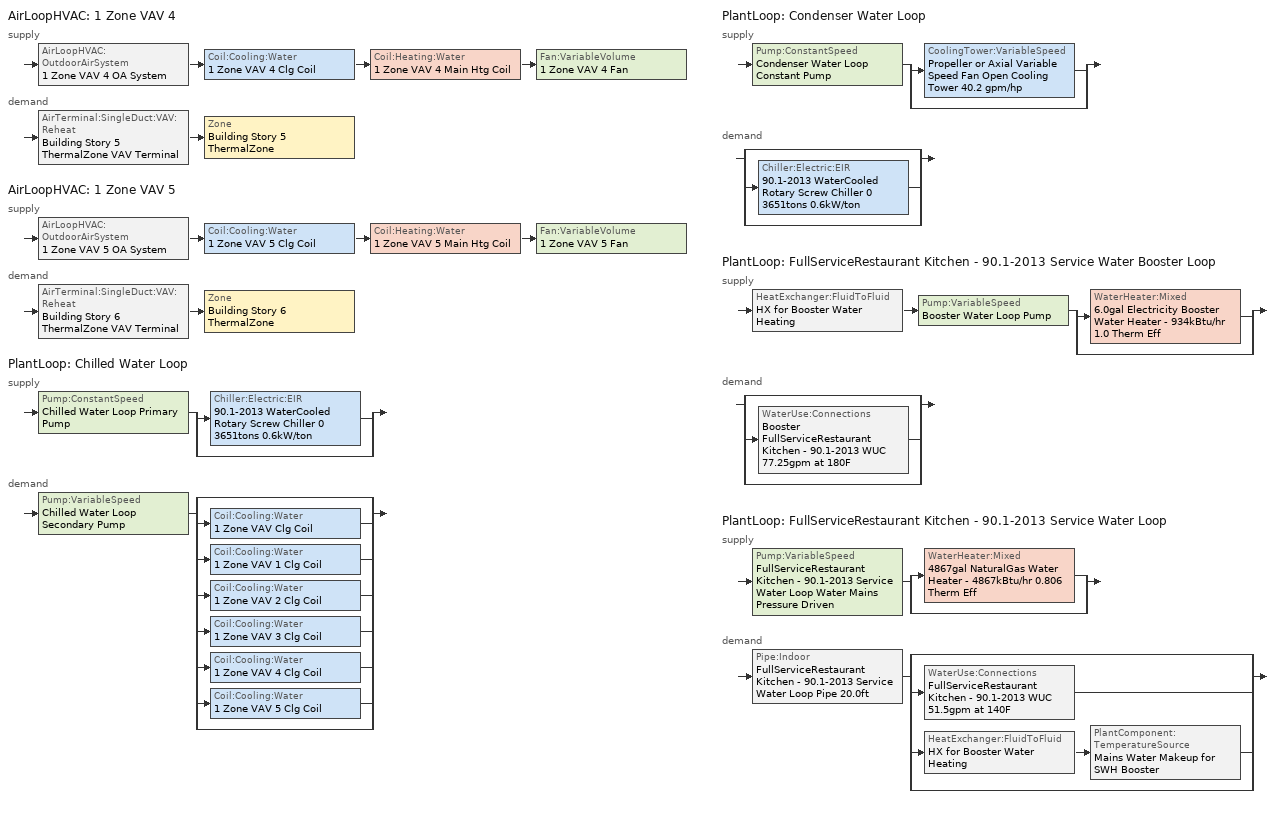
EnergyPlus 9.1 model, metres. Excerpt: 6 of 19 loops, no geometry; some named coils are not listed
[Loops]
AirLoopHVAC '1 Zone VAV 4'
 supply: AirLoopHVAC:OutdoorAirSystem '1 Zone VAV 4 OA System' > Coil:Cooling:Water '1 Zone VAV 4 Clg Coil' > Coil:Heating:Water '1 Zone VAV 4 Main Htg Coil' > Fan:VariableVolume '1 Zone VAV 4 Fan'
 demand: AirTerminal:SingleDuct:VAV:Reheat 'Building Story 5 ThermalZone VAV Terminal' > Zone 'Building Story 5 ThermalZone'
AirLoopHVAC '1 Zone VAV 5'
 supply: AirLoopHVAC:OutdoorAirSystem '1 Zone VAV 5 OA System' > Coil:Cooling:Water '1 Zone VAV 5 Clg Coil' > Coil:Heating:Water '1 Zone VAV 5 Main Htg Coil' > Fan:VariableVolume '1 Zone VAV 5 Fan'
 demand: AirTerminal:SingleDuct:VAV:Reheat 'Building Story 6 ThermalZone VAV Terminal' > Zone 'Building Story 6 ThermalZone'
PlantLoop 'Chilled Water Loop'
 supply: Pump:ConstantSpeed 'Chilled Water Loop Primary Pump' > split
  | Chiller:Electric:EIR '90.1-2013 WaterCooled  Rotary Screw Chiller 0 3651tons 0.6kW/ton'
  | bypass
 demand: Pump:VariableSpeed 'Chilled Water Loop Secondary Pump' > split
  | bypass
  | Coil:Cooling:Water '1 Zone VAV Clg Coil'
  | Coil:Cooling:Water '1 Zone VAV 1 Clg Coil'
  | Coil:Cooling:Water '1 Zone VAV 2 Clg Coil'
  | Coil:Cooling:Water '1 Zone VAV 3 Clg Coil'
  | Coil:Cooling:Water '1 Zone VAV 4 Clg Coil'
  | Coil:Cooling:Water '1 Zone VAV 5 Clg Coil'
  | bypass
PlantLoop 'Condenser Water Loop'
 supply: Pump:ConstantSpeed 'Condenser Water Loop Constant Pump' > split
  | CoolingTower:VariableSpeed 'Propeller or Axial Variable Speed Fan Open Cooling Tower 40.2 gpm/hp'
  | bypass
 demand: split
  | bypass
  | Chiller:Electric:EIR '90.1-2013 WaterCooled  Rotary Screw Chiller 0 3651tons 0.6kW/ton'
  | bypass
PlantLoop 'FullServiceRestaurant Kitchen - 90.1-2013 Service Water Booster Loop'
 supply: HeatExchanger:FluidToFluid 'HX for Booster Water Heating' > Pump:VariableSpeed 'Booster Water Loop Pump' > split
  | WaterHeater:Mixed '6.0gal Electricity Booster Water Heater - 934kBtu/hr 1.0 Therm Eff'
  | bypass
 demand: split
  | bypass
  | WaterUse:Connections 'Booster FullServiceRestaurant Kitchen - 90.1-2013 WUC 77.25gpm at 180F'
  | bypass
PlantLoop 'FullServiceRestaurant Kitchen - 90.1-2013 Service Water Loop'
 supply: Pump:VariableSpeed 'FullServiceRestaurant Kitchen - 90.1-2013 Service Water Loop Water Mains Pressure Driven' > split
  | WaterHeater:Mixed '4867gal NaturalGas Water Heater - 4867kBtu/hr 0.806 Therm Eff'
  | bypass
 demand: Pipe:Indoor 'FullServiceRestaurant Kitchen - 90.1-2013 Service Water Loop Pipe 20.0ft' > split
  | bypass
  | WaterUse:Connections 'FullServiceRestaurant Kitchen - 90.1-2013 WUC 51.5gpm at 140F'
  | HeatExchanger:FluidToFluid 'HX for Booster Water Heating' > PlantComponent:TemperatureSource 'Mains Water Makeup for SWH Booster'
  | bypass
[Material]
Copper pipe 0.75in type L: Roughness=Smooth; Thickness {m}=0.001143; Conductivity {W/m-K}=386; Density {kg/m3}=8906.27; Specific Heat {J/kg-K}=385.1856; Thermal Absorptance=0.9; Solar Absorptance=0.7; Visible Absorptance=0.7
[Construction]
Uninsulated copper pipe 0.75in type L: Copper pipe 0.75in type L
[ZoneControl:Thermostat] Control Object Type 1=ThermostatSetpoint:DualSetpoint
Name | Zone or ZoneList | Control Type Schedule | Control Name 1
Building Story 5 ThermalZone Thermostat | Building Story 5 ThermalZone | Building Story 5 ThermalZone Thermostat Schedule | Story Mid3 Blended Space Type Thermostat
Building Story 6 ThermalZone Thermostat | Building Story 6 ThermalZone | Building Story 6 ThermalZone Thermostat Schedule | Story Mid5 Blended Space Type Thermostat
[ThermostatSetpoint:DualSetpoint]
Name | Heating Setpoint Temperature Schedule | Cooling Setpoint Temperature Schedule
Story Mid3 Blended Space Type Thermostat | RestaurantSitDown HTGSETP_KITCHEN_SCH_NO_OPTIMUM | RestaurantSitDown CLGSETP_KITCHEN_SCH_NO_OPTIMUM
Story Mid5 Blended Space Type Thermostat | HotelLarge HTGSETP_SCH | HotelLarge CLGSETP_SCH
[AirTerminal:SingleDuct:VAV:Reheat] Availability Schedule=Always On Discrete; Maximum Air Flow Rate {m3/s}=Autosize; Zone Minimum Air Flow Input Method=Constant; Constant Minimum Air Flow Fraction=0.7; Fixed Minimum Air Flow Rate {m3/s}=0; Maximum Hot Water or Steam Flow Rate {m3/s}=Autosize; Minimum Hot Water or Steam Flow Rate {m3/s}=0; Convergence Tolerance=0.001; Damper Heating Action=ReverseWithLimits; Maximum Flow per Zone Floor Area During Reheat {m3/s-m2}=Autocalculate; Maximum Flow Fraction During Reheat=0.5; Maximum Reheat Air Temperature {C}=40
Name | Reheat Coil
Building Story 5 ThermalZone VAV Terminal | Building Story 5 ThermalZone Reheat Coil
Building Story 6 ThermalZone VAV Terminal | Building Story 6 ThermalZone Reheat Coil
[Coil:Heating:Water] Availability Schedule=Always On Discrete; U-Factor Times Area Value {W/K}=Autosize; Maximum Water Flow Rate {m3/s}=Autosize; Performance Input Method=UFactorTimesAreaAndDesignWaterFlowRate; Rated Capacity {W}=Autosize; Rated Inlet Water Temperature {C}=82.2222; Rated Inlet Air Temperature {C}=7.22222; Rated Outlet Water Temperature {C}=71.1111; Rated Outlet Air Temperature {C}=12.7778; Rated Ratio for Air and Water Convection=0.5
1 Zone VAV 4 Main Htg Coil; 1 Zone VAV 5 Main Htg Coil
[Zone equipment]
Building Story 5 ThermalZone: Building Story 5 ThermalZone VAV Terminal
Building Story 6 ThermalZone: Building Story 6 ThermalZone VAV Terminal
[Sizing:Zone] Zone Cooling Design Supply Air Temperature Input Method=SupplyAirTemperature; Zone Cooling Design Supply Air Temperature {C}=12.7778; Zone Cooling Design Supply Air Temperature Difference {deltaC}=11.11; Zone Heating Design Supply Air Temperature Input Method=SupplyAirTemperature; Zone Heating Design Supply Air Temperature {C}=40; Zone Heating Design Supply Air Temperature Difference {deltaC}=11.11; Zone Cooling Design Supply Air Humidity Ratio {kgWater/kgDryAir}=0.0085; Zone Heating Design Supply Air Humidity Ratio {kgWater/kgDryAir}=0.008; Cooling Design Air Flow Method=DesignDayWithLimit; Cooling Design Air Flow Rate {m3/s}=0; Cooling Minimum Air Flow per Zone Floor Area {m3/s-m2}=0.000762; Cooling Minimum Air Flow {m3/s}=0; Cooling Minimum Air Flow Fraction=0; Heating Design Air Flow Method=DesignDay; Heating Design Air Flow Rate {m3/s}=0; Heating Maximum Air Flow per Zone Floor Area {m3/s-m2}=0.002032; Heating Maximum Air Flow {m3/s}=0.141576; Heating Maximum Air Flow Fraction=0.3; Account for Dedicated Outdoor Air System=No
Name | Design Specification Outdoor Air Object | Design Specification Zone Air Distribution Object
Building Story 5 ThermalZone | Blended OA 3 | Building Story 5 ThermalZone Design Spec Zone Air Dist
Building Story 6 ThermalZone | Blended OA 5 | Building Story 6 ThermalZone Design Spec Zone Air Dist
[DesignSpecification:ZoneAirDistribution] Zone Air Distribution Effectiveness in Cooling Mode=1; Zone Air Distribution Effectiveness in Heating Mode=1
Building Story 5 ThermalZone Design Spec Zone Air Dist; Building Story 6 ThermalZone Design Spec Zone Air Dist
[Controller:MechanicalVentilation] System Outdoor Air Method=VentilationRateProcedure
Name | Availability Schedule | Demand Controlled Ventilation | Zone Name 1 | Design Specification Outdoor Air Object Name 1 | Design Specification Zone Air Distribution Object Name 1
1 Zone VAV 4 Vent Controller | 1 Zone VAV 4 Occ Sch | No | Building Story 5 ThermalZone | Blended OA 3 | Building Story 5 ThermalZone Design Spec Zone Air Dist
1 Zone VAV 5 Vent Controller | 1 Zone VAV 5 Occ Sch | Yes | Building Story 6 ThermalZone | Blended OA 5 | Building Story 6 ThermalZone Design Spec Zone Air Dist
[DesignSpecification:OutdoorAir] Outdoor Air Method=Sum; Outdoor Air Flow per Person {m3/s-person}=0; Outdoor Air Flow per Zone {m3/s}=0; Outdoor Air Flow Air Changes per Hour {1/hr}=0
Name | Outdoor Air Flow per Zone Floor Area {m3/s-m2}
Blended OA 3 | 0.00175016
Blended OA 5 | 0.00203317
[AirLoopHVAC] Design Supply Air Flow Rate {m3/s}=AutoSize
1 Zone VAV 4; 1 Zone VAV 5
[Sizing:System] Type of Load to Size On=Sensible; Design Outdoor Air Flow Rate {m3/s}=Autosize; Central Heating Maximum System Air Flow Ratio=0.3; Preheat Design Temperature {C}=7.22222; Preheat Design Humidity Ratio {kgWater/kgDryAir}=0.008; Precool Design Temperature {C}=12.7778; Precool Design Humidity Ratio {kgWater/kgDryAir}=0.008; Central Cooling Design Supply Air Temperature {C}=12.7778; Central Heating Design Supply Air Temperature {C}=12.7778; Type of Zone Sum to Use=Coincident; 100% Outdoor Air in Cooling=No; 100% Outdoor Air in Heating=No; Central Cooling Design Supply Air Humidity Ratio {kgWater/kgDryAir}=0.0085; Central Heating Design Supply Air Humidity Ratio {kgWater/kgDryAir}=0.008; Cooling Supply Air Flow Rate Method=DesignDay; Cooling Supply Air Flow Rate {m3/s}=0; Cooling Supply Air Flow Rate Per Floor Area {m3/s-m2}=0.00996765; Cooling Fraction of Autosized Cooling Supply Air Flow Rate=1; Cooling Supply Air Flow Rate Per Unit Cooling Capacity {m3/s-W}=3.94755e-05; Heating Supply Air Flow Rate Method=DesignDay; Heating Supply Air Flow Rate {m3/s}=0; Heating Supply Air Flow Rate Per Floor Area {m3/s-m2}=0.00996765; Heating Fraction of Autosized Heating Supply Air Flow Rate=1; Heating Fraction of Autosized Cooling Supply Air Flow Rate=1; Heating Supply Air Flow Rate Per Unit Heating Capacity {m3/s-W}=3.15882e-05; System Outdoor Air Method=ZoneSum; Zone Maximum Outdoor Air Fraction=1; Cooling Design Capacity Method=CoolingDesignCapacity; Cooling Design Capacity {W}=Autosize; Cooling Design Capacity Per Floor Area {W/m2}=234.7; Fraction of Autosized Cooling Design Capacity=1; Heating Design Capacity Method=HeatingDesignCapacity; Heating Design Capacity {W}=Autosize; Heating Design Capacity Per Floor Area {W/m2}=157; Fraction of Autosized Heating Design Capacity=1; Central Cooling Capacity Control Method=OnOff
1 Zone VAV 4; 1 Zone VAV 5
[Controller:WaterCoil] Control Variable=Temperature; Actuator Variable=Flow; Maximum Actuated Flow {m3/s}=Autosize; Minimum Actuated Flow {m3/s}=0
Name | Action | Controller Convergence Tolerance {deltaC}
1 Zone VAV 4 Clg Coil Controller; 1 Zone VAV 5 Clg Coil Controller | Reverse | Autosize
1 Zone VAV 4 Main Htg Coil Controller; 1 Zone VAV 5 Main Htg Coil Controller | Normal | 0.0001
[Controller:OutdoorAir] Maximum Outdoor Air Flow Rate {m3/s}=Autosize; Economizer Control Type=NoEconomizer; Economizer Control Action Type=ModulateFlow; Economizer Maximum Limit Dry-Bulb Temperature {C}=28; Economizer Maximum Limit Enthalpy {J/kg}=64000; Lockout Type=NoLockout; Minimum Limit Type=FixedMinimum; High Humidity Control=No; Control High Indoor Humidity Based on Outdoor Humidity Ratio=Yes; Heat Recovery Bypass Control Type=BypassWhenWithinEconomizerLimits
Name | Minimum Outdoor Air Flow Rate {m3/s} | Minimum Outdoor Air Schedule | Mechanical Ventilation Controller
1 Zone VAV 4 OA Controller | Autosize | 1 Zone VAV 4 Occ Sch | 1 Zone VAV 4 Vent Controller
1 Zone VAV 5 OA Controller | 0 | 1 Zone VAV 5 Occ Sch | 1 Zone VAV 5 Vent Controller
[SetpointManager:MixedAir] Control Variable=Temperature
Name | Setpoint Node or NodeList
1 Zone VAV 4 Mixed Air Node OS Default SPM | 1 Zone VAV 4 Mixed Air Node
1 Zone VAV 4 Clg Coil Outlet Air Node OS Default SPM | 1 Zone VAV 4 Clg Coil Outlet Air Node
1 Zone VAV 4 Main Htg Coil Outlet Air Node OS Default SPM | 1 Zone VAV 4 Main Htg Coil Outlet Air Node
1 Zone VAV 5 Mixed Air Node OS Default SPM | 1 Zone VAV 5 Mixed Air Node
1 Zone VAV 5 Clg Coil Outlet Air Node OS Default SPM | 1 Zone VAV 5 Clg Coil Outlet Air Node
1 Zone VAV 5 Main Htg Coil Outlet Air Node OS Default SPM | 1 Zone VAV 5 Main Htg Coil Outlet Air Node
[Coil:Cooling:Water] Availability Schedule=Always On Discrete; Design Water Flow Rate {m3/s}=Autosize; Design Air Flow Rate {m3/s}=Autosize; Design Inlet Water Temperature {C}=Autosize; Design Inlet Air Temperature {C}=Autosize; Design Outlet Air Temperature {C}=Autosize; Design Inlet Air Humidity Ratio {kgWater/kgDryAir}=Autosize; Design Outlet Air Humidity Ratio {kgWater/kgDryAir}=Autosize; Type of Analysis=SimpleAnalysis; Heat Exchanger Configuration=CrossFlow
1 Zone VAV 4 Clg Coil; 1 Zone VAV 5 Clg Coil
[Fan:VariableVolume] Fan Total Efficiency=0.6201; Pressure Rise {Pa}=1389.92; Maximum Flow Rate {m3/s}=AutoSize; Fan Power Minimum Flow Rate Input Method=Fraction; Fan Power Minimum Flow Fraction=0.1; Fan Power Minimum Air Flow Rate {m3/s}=0; Motor Efficiency=0.954; Motor In Airstream Fraction=1; Fan Power Coefficient 1=0.027828; Fan Power Coefficient 2=0.026583; Fan Power Coefficient 3=-0.087069; Fan Power Coefficient 4=1.03092; Fan Power Coefficient 5=0
Name | Availability Schedule
1 Zone VAV 4 Fan | 1 Zone VAV 4 Occ Sch
1 Zone VAV 5 Fan | 1 Zone VAV 5 Occ Sch
[SetpointManager:Scheduled] Control Variable=Temperature
Name | Schedule | Setpoint Node or NodeList
1 Zone VAV 4 Supply Air Setpoint Manager | Supply Air Temp - 55.0F 4 | 1 Zone VAV 4 Supply Outlet Node
1 Zone VAV 5 Supply Air Setpoint Manager | Supply Air Temp - 55.0F 5 | 1 Zone VAV 5 Supply Outlet Node
Chilled Water Loop Setpoint Manager | Chilled Water Loop Temp - 44F | Chilled Water Loop Supply Outlet Node
Hot water booster setpoint manager | Service Water Booster Temp - 180.00000000000006F | FullServiceRestaurant Kitchen - 90.1-2013 Service Water Booster Loop Supply Outlet Node
Service hot water setpoint manager | Service Water Loop Temp - 140F | FullServiceRestaurant Kitchen - 90.1-2013 Service Water Loop Supply Outlet Node
[PlantLoop] Fluid Type=Water; Maximum Loop Flow Rate {m3/s}=Autosize; Minimum Loop Flow Rate {m3/s}=0; Plant Loop Volume {m3}=Autocalculate; Load Distribution Scheme=Optimal; Plant Loop Demand Calculation Scheme=SingleSetpoint
Name | Plant Equipment Operation Scheme | Maximum Loop Temperature {C} | Minimum Loop Temperature {C} | Common Pipe Simulation
Chilled Water Loop | Chilled Water Loop Operation Schemes | 40 | 1 | CommonPipe
Condenser Water Loop | Condenser Water Loop Operation Schemes | 80 | 5
FullServiceRestaurant Kitchen - 90.1-2013 Service Water Booster Loop | FullServiceRestaurant Kitchen - 90.1-2013 Service Water Booster Loop Operation Schemes | 100 | 0
FullServiceRestaurant Kitchen - 90.1-2013 Service Water Loop | FullServiceRestaurant Kitchen - 90.1-2013 Service Water Loop Operation Schemes | 60 | 10
[Sizing:Plant] Sizing Option=NonCoincident; Zone Timesteps in Averaging Window=1; Coincident Sizing Factor Mode=None
Name | Loop Type | Design Loop Exit Temperature {C} | Loop Design Temperature Difference {deltaC}
Chilled Water Loop | Cooling | 6.66667 | 5.61111
Condenser Water Loop | Condenser | 29.4444 | 5.55556
FullServiceRestaurant Kitchen - 90.1-2013 Service Water Booster Loop | Heating | 82.2222 | 5
FullServiceRestaurant Kitchen - 90.1-2013 Service Water Loop | Heating | 60 | 5
[Pump:ConstantSpeed] Design Flow Rate {m3/s}=Autosize; Design Power Consumption {W}=Autosize; Fraction of Motor Inefficiencies to Fluid Stream=0; Pump Control Type=Intermittent; Design Power Sizing Method=PowerPerFlowPerPressure; Design Electric Power per Unit Flow Rate {W/(m3/s)}=348701.1; Design Shaft Power per Unit Flow Rate per Unit Head=1.28205
Name | Design Pump Head {Pa} | Motor Efficiency
Chilled Water Loop Primary Pump | 44836 | 0.945
Condenser Water Loop Constant Pump | 148557 | 0.962
[Chiller:Electric:EIR]
90.1-2013 WaterCooled  Rotary Screw Chiller 0 3651tons 0.6kW/ton: Reference Capacity {W}=Autosize; Reference COP {W/W}=6.28036; Reference Leaving Chilled Water Temperature {C}=6.66667; Reference Entering Condenser Fluid Temperature {C}=35; Reference Chilled Water Flow Rate {m3/s}=Autosize; Reference Condenser Fluid Flow Rate {m3/s}=Autosize; Cooling Capacity Function of Temperature Curve=ChlrWtrPosDispPathAAllQRatio_fTchwsTcwsSI; Electric Input to Cooling Output Ratio Function of Temperature Curve=ChlrWtrPosDispPathAAllEIRRatio_fTchwsTcwsSI; Electric Input to Cooling Output Ratio Function of Part Load Ratio Curve=ChlrWtrPosDispPathAAllEIRRatio_fQRatio; Minimum Part Load Ratio=0.15; Maximum Part Load Ratio=1; Optimum Part Load Ratio=1; Minimum Unloading Ratio=0.25; Condenser Type=WaterCooled; Condenser Fan Power Ratio {W/W}=0; Fraction of Compressor Electric Consumption Rejected by Condenser=1; Leaving Chilled Water Lower Temperature Limit {C}=2.22222; Chiller Flow Mode=ConstantFlow; Sizing Factor=1
[Pump:VariableSpeed] Design Maximum Flow Rate {m3/s}=Autosize; Fraction of Motor Inefficiencies to Fluid Stream=0; Coefficient 1 of the Part Load Performance Curve=0; Design Minimum Flow Rate {m3/s}=0; Skin Loss Radiative Fraction=0.5; Design Power Sizing Method=PowerPerFlowPerPressure; Design Electric Power per Unit Flow Rate {W/(m3/s)}=348701.1; Design Shaft Power per Unit Flow Rate per Unit Head=1.28205; Design Minimum Flow Rate Fraction=0
Name | Design Pump Head {Pa} | Design Power Consumption {W} | Motor Efficiency | Coefficient 2 of the Part Load Performance Curve | Coefficient 3 of the Part Load Performance Curve | Coefficient 4 of the Part Load Performance Curve | Pump Control Type
Chilled Water Loop Secondary Pump | 134508 | Autosize | 0.958 | 0.0205 | 0.4101 | 0.5753 | Intermittent
Booster Water Loop Pump | 0 | 0 | 1 | 1 | 0 | 0 | Continuous
FullServiceRestaurant Kitchen - 90.1-2013 Service Water Loop Water Mains Pressure Driven | 0.001 | Autosize | 0.7 | 1 | 0 | 0 | Continuous
[PlantEquipmentOperationSchemes] Control Scheme Schedule Name 1=Always On Discrete
Name | Control Scheme Object Type 1 | Control Scheme Name 1
Chilled Water Loop Operation Schemes | PlantEquipmentOperation:CoolingLoad | Chilled Water Loop Cooling Operation Scheme
Condenser Water Loop Operation Schemes | PlantEquipmentOperation:CoolingLoad | Condenser Water Loop Cooling Operation Scheme
FullServiceRestaurant Kitchen - 90.1-2013 Service Water Booster Loop Operation Schemes | PlantEquipmentOperation:HeatingLoad | FullServiceRestaurant Kitchen - 90.1-2013 Service Water Booster Loop Heating Operation Scheme
FullServiceRestaurant Kitchen - 90.1-2013 Service Water Loop Operation Schemes | PlantEquipmentOperation:HeatingLoad | FullServiceRestaurant Kitchen - 90.1-2013 Service Water Loop Heating Operation Scheme
[PlantEquipmentOperation:CoolingLoad] Load Range Lower Limit 1 {W}=0; Load Range Upper Limit 1 {W}=1000000000
Name | Range Equipment List Name 1
Chilled Water Loop Cooling Operation Scheme | Chilled Water Loop Cooling Equipment List
Condenser Water Loop Cooling Operation Scheme | Condenser Water Loop Cooling Equipment List
[PlantEquipmentList]
Chilled Water Loop Cooling Equipment List: Chiller:Electric:EIR, 90.1-2013 WaterCooled  Rotary Screw Chiller 0 3651tons 0.6kW/ton
Condenser Water Loop Cooling Equipment List: CoolingTower:VariableSpeed, Propeller or Axial Variable Speed Fan Open Cooling Tower 40.2 gpm/hp
FullServiceRestaurant Kitchen - 90.1-2013 Service Water Booster Loop Heating Equipment List: HeatExchanger:FluidToFluid, HX for Booster Water Heating, WaterHeater:Mixed, 6.0gal Electricity Booster Water Heater - 934kBtu/hr 1.0 Therm Eff
FullServiceRestaurant Kitchen - 90.1-2013 Service Water Loop Heating Equipment List: WaterHeater:Mixed, 4867gal NaturalGas Water Heater - 4867kBtu/hr 0.806 Therm Eff
[CoolingTower:VariableSpeed]
Propeller or Axial Variable Speed Fan Open Cooling Tower 40.2 gpm/hp: Model Type=CoolToolsCrossFlow; Design Inlet Air Wet-Bulb Temperature {C}=25.5556; Design Approach Temperature {deltaC}=3.88889; Design Range Temperature {deltaC}=5.55556; Design Water Flow Rate {m3/s}=Autosize; Design Air Flow Rate {m3/s}=Autosize; Design Fan Power {W}=182053; Fan Power Ratio Function of Air Flow Rate Ratio Curve=VSD-TWR-FAN-FPLR; Minimum Air Flow Rate Ratio=0.2; Fraction of Tower Capacity in Free Convection Regime=0.125; Basin Heater Capacity {W/K}=0; Basin Heater Setpoint Temperature {C}=2; Evaporation Loss Mode=SaturatedExit; Evaporation Loss Factor {percent/K}=0.2; Drift Loss Percent {percent}=0.008; Blowdown Calculation Mode=ConcentrationRatio; Blowdown Concentration Ratio=3; Number of Cells=1; Cell Control=MaximalCell; Sizing Factor=1
[SetpointManager:FollowOutdoorAirTemperature]
Condenser Water Loop Setpoint Manager Follow OATwb with 7.0F Approach: Control Variable=Temperature; Reference Temperature Type=OutdoorAirWetBulb; Offset Temperature Difference {deltaC}=3.88889; Maximum Setpoint Temperature {C}=29.4444; Minimum Setpoint Temperature {C}=21.1111; Setpoint Node or NodeList=Condenser Water Loop Supply Outlet Node
[HeatExchanger:FluidToFluid]
HX for Booster Water Heating: Loop Demand Side Design Flow Rate {m3/s}=Autosize; Loop Supply Side Design Flow Rate {m3/s}=Autosize; Heat Exchange Model Type=Ideal; Heat Exchanger U-Factor Times Area Value {W/K}=Autosize; Control Type=UncontrolledOn; Minimum Temperature Difference to Activate Heat Exchanger {deltaC}=0.01; Heat Transfer Metering End Use Type=LoopToLoop; Component Override Cooling Control Temperature Mode=Loop; Sizing Factor=1; Operation Minimum Temperature Limit {C}=0; Operation Maximum Temperature Limit {C}=100
[WaterHeater:Mixed] Deadband Temperature Difference {deltaC}=2; Heater Control Type=Cycle; Heater Ignition Minimum Flow Rate {m3/s}=0; Heater Ignition Delay {s}=0; Off Cycle Parasitic Fuel Consumption Rate {W}=0; Off Cycle Parasitic Heat Fraction to Tank=0; On Cycle Parasitic Fuel Consumption Rate {W}=0; On Cycle Parasitic Heat Fraction to Tank=0; Ambient Temperature Indicator=Schedule; Off Cycle Loss Fraction to Zone=1; On Cycle Loss Fraction to Zone=1; Use Side Effectiveness=1; Source Side Effectiveness=1; Use Side Design Flow Rate {m3/s}=Autosize; Source Side Design Flow Rate {m3/s}=Autosize; Indirect Water Heating Recovery Time {hr}=1.5; Source Side Flow Control Mode=IndirectHeatPrimarySetpoint
Name | Tank Volume {m3} | Setpoint Temperature Schedule | Maximum Temperature Limit {C} | Heater Maximum Capacity {W} | Heater Fuel Type | Heater Thermal Efficiency | Off Cycle Parasitic Fuel Type | On Cycle Parasitic Fuel Type | Ambient Temperature Schedule | Off Cycle Loss Coefficient to Ambient Temperature {W/K} | On Cycle Loss Coefficient to Ambient Temperature {W/K}
6.0gal Electricity Booster Water Heater - 934kBtu/hr 1.0 Therm Eff | 0.0227125 | Service Water Booster Temp - 180.00000000000006F | 82.2222 | 273862 | Electricity | 1 | Electricity | Electricity | Water Heater Ambient Temp Schedule - 71.6 | 1.59362 | 1.59362
4867gal NaturalGas Water Heater - 4867kBtu/hr 0.806 Therm Eff | 18.4234 | Service Water Loop Temp - 140F | 60 | 1.42636e+06 | NaturalGas | 0.806135 | NaturalGas | NaturalGas | Water Heater Ambient Temp Schedule - 71.6f | 281.264 | 281.264
[WaterUse:Connections]
Name | Water Use Equipment Name 1
Booster FullServiceRestaurant Kitchen - 90.1-2013 WUC 77.25gpm at 180F | Booster FullServiceRestaurant Kitchen - 90.1-2013 Service Water Use 77.25gpm at 180F
FullServiceRestaurant Kitchen - 90.1-2013 WUC 51.5gpm at 140F | FullServiceRestaurant Kitchen - 90.1-2013 Service Water Use 51.5gpm at 140F
[WaterUse:Equipment] Flow Rate Fraction Schedule=RestaurantSitDown BLDG_SWH_SCH; Sensible Fraction Schedule=Fraction Sensible - 0.2; Latent Fraction Schedule=Fraction Latent - 0.05
Name | Peak Flow Rate {m3/s} | Target Temperature Schedule
Booster FullServiceRestaurant Kitchen - 90.1-2013 Service Water Use 77.25gpm at 180F | 0.00487392 | Mixed Water At Faucet Temp - 180F
FullServiceRestaurant Kitchen - 90.1-2013 Service Water Use 51.5gpm at 140F | 0.00324928 | Mixed Water At Faucet Temp - 140F
[PlantEquipmentOperation:HeatingLoad] Load Range Lower Limit 1 {W}=0; Load Range Upper Limit 1 {W}=1000000000
Name | Range Equipment List Name 1
FullServiceRestaurant Kitchen - 90.1-2013 Service Water Booster Loop Heating Operation Scheme | FullServiceRestaurant Kitchen - 90.1-2013 Service Water Booster Loop Heating Equipment List
FullServiceRestaurant Kitchen - 90.1-2013 Service Water Loop Heating Operation Scheme | FullServiceRestaurant Kitchen - 90.1-2013 Service Water Loop Heating Equipment List
[Pipe:Indoor]
FullServiceRestaurant Kitchen - 90.1-2013 Service Water Loop Pipe 20.0ft: Construction=Uninsulated copper pipe 0.75in type L; Environment Type=Schedule; Ambient Temperature Schedule=FullServiceRestaurant Kitchen - 90.1-2013 Service Water Loop Piping Air Temp - 70F; Ambient Air Velocity Schedule=FullServiceRestaurant Kitchen - 90.1-2013 Service Water Loop Piping Air Velocity - 0.67mph; Pipe Inside Diameter {m}=0.019939; Pipe Length {m}=6.096
[PlantComponent:TemperatureSource]
Mains Water Makeup for SWH Booster: Design Volume Flow Rate {m3/s}=Autosize; Temperature Specification Type=Scheduled; Source Temperature {C}=8; Source Temperature Schedule=Mains Water Temperature
[Schedule:Compact]
Building Story 5 ThermalZone Thermostat Schedule; Building Story 6 ThermalZone Thermostat Schedule: Through: 12/31, For: AllDays, Until: 24:00, 4
[Schedule:Day:Interval]
RestaurantSitDown HTGSETP_KITCHEN_SCH_NO_OPTIMUM Default|Sat|Wkdy Day; RestaurantSitDown HTGSETP_KITCHEN_SCH_NO_OPTIMUM Default: No, 01:00, 19, 04:00, 15.6, 24:00, 19
RestaurantSitDown HTGSETP_KITCHEN_SCH_NO_OPTIMUM Summer Design Day: No, 24:00, 15.6
RestaurantSitDown HTGSETP_KITCHEN_SCH_NO_OPTIMUM Winter Design Day: No, 24:00, 19
RestaurantSitDown CLGSETP_KITCHEN_SCH_NO_OPTIMUM Default|Sat|Wkdy Day; RestaurantSitDown CLGSETP_KITCHEN_SCH_NO_OPTIMUM Default: No, 01:00, 26, 04:00, 30, 24:00, 26
RestaurantSitDown CLGSETP_KITCHEN_SCH_NO_OPTIMUM Summer Design Day: No, 01:00, 26, 05:00, 30, 06:00, 28, 24:00, 26
RestaurantSitDown CLGSETP_KITCHEN_SCH_NO_OPTIMUM Winter Design Day: No, 24:00, 30
1 Zone VAV 4 Occ Sch Default: No, 07:00, 0, 24:00, 1
1 Zone VAV 4 Occ Sch Summer Design Day; 1 Zone VAV 4 Occ Sch Winter Design Day; 1 Zone VAV 5 Occ Sch Default; 1 Zone VAV 5 Occ Sch Summer Design Day; 1 Zone VAV 5 Occ Sch Winter Design Day: No, 24:00, 1
HotelLarge HTGSETP_SCH Default; HotelLarge HTGSETP_SCH Summer Design Day; HotelLarge HTGSETP_SCH Winter Design Day: No, 24:00, 21
HotelLarge CLGSETP_SCH Default; HotelLarge CLGSETP_SCH Summer Design Day; HotelLarge CLGSETP_SCH Winter Design Day: No, 24:00, 24
Chilled Water Loop Temp - 44F Default: No, 24:00, 6.66667
Fraction Latent - 0.05 Default: No, 24:00, 0.05
Fraction Sensible - 0.2 Default: No, 24:00, 0.2
FullServiceRestaurant Kitchen - 90.1-2013 Service Water Loop Piping Air Temp - 70F Default: No, 24:00, 21.1111
FullServiceRestaurant Kitchen - 90.1-2013 Service Water Loop Piping Air Velocity - 0.67mph Default: No, 24:00, 0.3
Mixed Water At Faucet Temp - 140F Default; Service Water Loop Temp - 140F Default: No, 24:00, 60
Mixed Water At Faucet Temp - 180F Default; Service Water Booster Temp - 180.00000000000006F Default: No, 24:00, 82.2222
RestaurantSitDown BLDG_SWH_SCH Default: No, 01:00, 0.25, 06:00, 0, 10:00, 0.15, 12:00, 0.5, 14:00, 0.4, 17:00, 0.3, 18:00, 0.4, 20:00, 0.5, 21:00, 0.4, 22:00, 0.5, 23:00, 0.4, 24:00, 0.2
RestaurantSitDown BLDG_SWH_SCH SmrDsn|Wkdy Day; RestaurantSitDown BLDG_SWH_SCH Summer Design Day: No, 01:00, 0.2, 06:00, 0, 07:00, 0.15, 08:00, 0.6, 09:00, 0.55, 10:00, 0.45, 11:00, 0.4, 12:00, 0.45, 13:00, 0.4, 14:00, 0.35, 17:00, 0.3, 18:00, 0.4, 19:00, 0.55, 20:00, 0.6, 21:00, 0.5, 22:00, 0.55, 23:00, 0.45, 24:00, 0.25
RestaurantSitDown BLDG_SWH_SCH Winter Design Day; RestaurantSitDown BLDG_SWH_SCH WntrDsn|Sat Day: No, 01:00, 0.2, 06:00, 0, 09:00, 0.15, 10:00, 0.5, 11:00, 0.45, 13:00, 0.5, 14:00, 0.45, 16:00, 0.4, 17:00, 0.35, 18:00, 0.4, 20:00, 0.55, 21:00, 0.5, 22:00, 0.55, 23:00, 0.4, 24:00, 0.3
Supply Air Temp - 55.0F Default 4; Supply Air Temp - 55.0F Default 5: No, 24:00, 12.7778
Water Heater Ambient Temp Schedule - 71.6 Default; Water Heater Ambient Temp Schedule - 71.6f Default: No, 24:00, 22
[Schedule:Week:Daily]
RestaurantSitDown HTGSETP_KITCHEN_SCH_NO_OPTIMUM Week Rule - Jan1-Jan5: RestaurantSitDown HTGSETP_KITCHEN_SCH_NO_OPTIMUM Default, RestaurantSitDown HTGSETP_KITCHEN_SCH_NO_OPTIMUM Default, RestaurantSitDown HTGSETP_KITCHEN_SCH_NO_OPTIMUM Default|Sat|Wkdy Day, RestaurantSitDown HTGSETP_KITCHEN_SCH_NO_OPTIMUM Default|Sat|Wkdy Day, RestaurantSitDown HTGSETP_KITCHEN_SCH_NO_OPTIMUM Default|Sat|Wkdy Day, RestaurantSitDown HTGSETP_KITCHEN_SCH_NO_OPTIMUM Default|Sat|Wkdy Day, RestaurantSitDown HTGSETP_KITCHEN_SCH_NO_OPTIMUM Default|Sat|Wkdy Day, RestaurantSitDown HTGSETP_KITCHEN_SCH_NO_OPTIMUM Default, RestaurantSitDown HTGSETP_KITCHEN_SCH_NO_OPTIMUM Summer Design Day, RestaurantSitDown HTGSETP_KITCHEN_SCH_NO_OPTIMUM Winter Design Day, RestaurantSitDown HTGSETP_KITCHEN_SCH_NO_OPTIMUM Default, RestaurantSitDown HTGSETP_KITCHEN_SCH_NO_OPTIMUM Default
RestaurantSitDown HTGSETP_KITCHEN_SCH_NO_OPTIMUM Week Rule - Jan6-Dec31: RestaurantSitDown HTGSETP_KITCHEN_SCH_NO_OPTIMUM Default, RestaurantSitDown HTGSETP_KITCHEN_SCH_NO_OPTIMUM Default|Sat|Wkdy Day, RestaurantSitDown HTGSETP_KITCHEN_SCH_NO_OPTIMUM Default|Sat|Wkdy Day, RestaurantSitDown HTGSETP_KITCHEN_SCH_NO_OPTIMUM Default|Sat|Wkdy Day, RestaurantSitDown HTGSETP_KITCHEN_SCH_NO_OPTIMUM Default|Sat|Wkdy Day, RestaurantSitDown HTGSETP_KITCHEN_SCH_NO_OPTIMUM Default|Sat|Wkdy Day, RestaurantSitDown HTGSETP_KITCHEN_SCH_NO_OPTIMUM Default|Sat|Wkdy Day, RestaurantSitDown HTGSETP_KITCHEN_SCH_NO_OPTIMUM Default, RestaurantSitDown HTGSETP_KITCHEN_SCH_NO_OPTIMUM Summer Design Day, RestaurantSitDown HTGSETP_KITCHEN_SCH_NO_OPTIMUM Winter Design Day, RestaurantSitDown HTGSETP_KITCHEN_SCH_NO_OPTIMUM Default, RestaurantSitDown HTGSETP_KITCHEN_SCH_NO_OPTIMUM Default
RestaurantSitDown CLGSETP_KITCHEN_SCH_NO_OPTIMUM Week Rule - Jan1-Jan5: RestaurantSitDown CLGSETP_KITCHEN_SCH_NO_OPTIMUM Default, RestaurantSitDown CLGSETP_KITCHEN_SCH_NO_OPTIMUM Default, RestaurantSitDown CLGSETP_KITCHEN_SCH_NO_OPTIMUM Default|Sat|Wkdy Day, RestaurantSitDown CLGSETP_KITCHEN_SCH_NO_OPTIMUM Default|Sat|Wkdy Day, RestaurantSitDown CLGSETP_KITCHEN_SCH_NO_OPTIMUM Default|Sat|Wkdy Day, RestaurantSitDown CLGSETP_KITCHEN_SCH_NO_OPTIMUM Default|Sat|Wkdy Day, RestaurantSitDown CLGSETP_KITCHEN_SCH_NO_OPTIMUM Default|Sat|Wkdy Day, RestaurantSitDown CLGSETP_KITCHEN_SCH_NO_OPTIMUM Default, RestaurantSitDown CLGSETP_KITCHEN_SCH_NO_OPTIMUM Summer Design Day, RestaurantSitDown CLGSETP_KITCHEN_SCH_NO_OPTIMUM Winter Design Day, RestaurantSitDown CLGSETP_KITCHEN_SCH_NO_OPTIMUM Default, RestaurantSitDown CLGSETP_KITCHEN_SCH_NO_OPTIMUM Default
RestaurantSitDown CLGSETP_KITCHEN_SCH_NO_OPTIMUM Week Rule - Jan6-Dec31: RestaurantSitDown CLGSETP_KITCHEN_SCH_NO_OPTIMUM Default, RestaurantSitDown CLGSETP_KITCHEN_SCH_NO_OPTIMUM Default|Sat|Wkdy Day, RestaurantSitDown CLGSETP_KITCHEN_SCH_NO_OPTIMUM Default|Sat|Wkdy Day, RestaurantSitDown CLGSETP_KITCHEN_SCH_NO_OPTIMUM Default|Sat|Wkdy Day, RestaurantSitDown CLGSETP_KITCHEN_SCH_NO_OPTIMUM Default|Sat|Wkdy Day, RestaurantSitDown CLGSETP_KITCHEN_SCH_NO_OPTIMUM Default|Sat|Wkdy Day, RestaurantSitDown CLGSETP_KITCHEN_SCH_NO_OPTIMUM Default|Sat|Wkdy Day, RestaurantSitDown CLGSETP_KITCHEN_SCH_NO_OPTIMUM Default, RestaurantSitDown CLGSETP_KITCHEN_SCH_NO_OPTIMUM Summer Design Day, RestaurantSitDown CLGSETP_KITCHEN_SCH_NO_OPTIMUM Winter Design Day, RestaurantSitDown CLGSETP_KITCHEN_SCH_NO_OPTIMUM Default, RestaurantSitDown CLGSETP_KITCHEN_SCH_NO_OPTIMUM Default
1 Zone VAV 4 Occ Sch Week Rule - Jan1-Dec31: 1 Zone VAV 4 Occ Sch Default, 1 Zone VAV 4 Occ Sch Default, 1 Zone VAV 4 Occ Sch Default, 1 Zone VAV 4 Occ Sch Default, 1 Zone VAV 4 Occ Sch Default, 1 Zone VAV 4 Occ Sch Default, 1 Zone VAV 4 Occ Sch Default, 1 Zone VAV 4 Occ Sch Default, 1 Zone VAV 4 Occ Sch Summer Design Day, 1 Zone VAV 4 Occ Sch Winter Design Day, 1 Zone VAV 4 Occ Sch Default, 1 Zone VAV 4 Occ Sch Default
HotelLarge HTGSETP_SCH Week Rule - Jan1-Dec31: HotelLarge HTGSETP_SCH Default, HotelLarge HTGSETP_SCH Default, HotelLarge HTGSETP_SCH Default, HotelLarge HTGSETP_SCH Default, HotelLarge HTGSETP_SCH Default, HotelLarge HTGSETP_SCH Default, HotelLarge HTGSETP_SCH Default, HotelLarge HTGSETP_SCH Default, HotelLarge HTGSETP_SCH Summer Design Day, HotelLarge HTGSETP_SCH Winter Design Day, HotelLarge HTGSETP_SCH Default, HotelLarge HTGSETP_SCH Default
HotelLarge CLGSETP_SCH Week Rule - Jan1-Dec31: HotelLarge CLGSETP_SCH Default, HotelLarge CLGSETP_SCH Default, HotelLarge CLGSETP_SCH Default, HotelLarge CLGSETP_SCH Default, HotelLarge CLGSETP_SCH Default, HotelLarge CLGSETP_SCH Default, HotelLarge CLGSETP_SCH Default, HotelLarge CLGSETP_SCH Default, HotelLarge CLGSETP_SCH Summer Design Day, HotelLarge CLGSETP_SCH Winter Design Day, HotelLarge CLGSETP_SCH Default, HotelLarge CLGSETP_SCH Default
1 Zone VAV 5 Occ Sch Week Rule - Jan1-Dec31: 1 Zone VAV 5 Occ Sch Default, 1 Zone VAV 5 Occ Sch Default, 1 Zone VAV 5 Occ Sch Default, 1 Zone VAV 5 Occ Sch Default, 1 Zone VAV 5 Occ Sch Default, 1 Zone VAV 5 Occ Sch Default, 1 Zone VAV 5 Occ Sch Default, 1 Zone VAV 5 Occ Sch Default, 1 Zone VAV 5 Occ Sch Summer Design Day, 1 Zone VAV 5 Occ Sch Winter Design Day, 1 Zone VAV 5 Occ Sch Default, 1 Zone VAV 5 Occ Sch Default
Chilled Water Loop Temp - 44F Week Rule - Jan1-Dec31: Chilled Water Loop Temp - 44F Default, Chilled Water Loop Temp - 44F Default, Chilled Water Loop Temp - 44F Default, Chilled Water Loop Temp - 44F Default, Chilled Water Loop Temp - 44F Default, Chilled Water Loop Temp - 44F Default, Chilled Water Loop Temp - 44F Default, Chilled Water Loop Temp - 44F Default, Chilled Water Loop Temp - 44F Default, Chilled Water Loop Temp - 44F Default, Chilled Water Loop Temp - 44F Default, Chilled Water Loop Temp - 44F Default
Fraction Latent - 0.05 Week Rule - Jan1-Dec31: Fraction Latent - 0.05 Default, Fraction Latent - 0.05 Default, Fraction Latent - 0.05 Default, Fraction Latent - 0.05 Default, Fraction Latent - 0.05 Default, Fraction Latent - 0.05 Default, Fraction Latent - 0.05 Default, Fraction Latent - 0.05 Default, Fraction Latent - 0.05 Default, Fraction Latent - 0.05 Default, Fraction Latent - 0.05 Default, Fraction Latent - 0.05 Default
Fraction Sensible - 0.2 Week Rule - Jan1-Dec31: Fraction Sensible - 0.2 Default, Fraction Sensible - 0.2 Default, Fraction Sensible - 0.2 Default, Fraction Sensible - 0.2 Default, Fraction Sensible - 0.2 Default, Fraction Sensible - 0.2 Default, Fraction Sensible - 0.2 Default, Fraction Sensible - 0.2 Default, Fraction Sensible - 0.2 Default, Fraction Sensible - 0.2 Default, Fraction Sensible - 0.2 Default, Fraction Sensible - 0.2 Default
FullServiceRestaurant Kitchen - 90.1-2013 Service Water Loop Piping Air Temp - 70F Week Rule - Jan1-Dec31: FullServiceRestaurant Kitchen - 90.1-2013 Service Water Loop Piping Air Temp - 70F Default, FullServiceRestaurant Kitchen - 90.1-2013 Service Water Loop Piping Air Temp - 70F Default, FullServiceRestaurant Kitchen - 90.1-2013 Service Water Loop Piping Air Temp - 70F Default, FullServiceRestaurant Kitchen - 90.1-2013 Service Water Loop Piping Air Temp - 70F Default, FullServiceRestaurant Kitchen - 90.1-2013 Service Water Loop Piping Air Temp - 70F Default, FullServiceRestaurant Kitchen - 90.1-2013 Service Water Loop Piping Air Temp - 70F Default, FullServiceRestaurant Kitchen - 90.1-2013 Service Water Loop Piping Air Temp - 70F Default, FullServiceRestaurant Kitchen - 90.1-2013 Service Water Loop Piping Air Temp - 70F Default, FullServiceRestaurant Kitchen - 90.1-2013 Service Water Loop Piping Air Temp - 70F Default, FullServiceRestaurant Kitchen - 90.1-2013 Service Water Loop Piping Air Temp - 70F Default, FullServiceRestaurant Kitchen - 90.1-2013 Service Water Loop Piping Air Temp - 70F Default, FullServiceRestaurant Kitchen - 90.1-2013 Service Water Loop Piping Air Temp - 70F Default
FullServiceRestaurant Kitchen - 90.1-2013 Service Water Loop Piping Air Velocity - 0.67mph Week Rule - Jan1-Dec31: FullServiceRestaurant Kitchen - 90.1-2013 Service Water Loop Piping Air Velocity - 0.67mph Default, FullServiceRestaurant Kitchen - 90.1-2013 Service Water Loop Piping Air Velocity - 0.67mph Default, FullServiceRestaurant Kitchen - 90.1-2013 Service Water Loop Piping Air Velocity - 0.67mph Default, FullServiceRestaurant Kitchen - 90.1-2013 Service Water Loop Piping Air Velocity - 0.67mph Default, FullServiceRestaurant Kitchen - 90.1-2013 Service Water Loop Piping Air Velocity - 0.67mph Default, FullServiceRestaurant Kitchen - 90.1-2013 Service Water Loop Piping Air Velocity - 0.67mph Default, FullServiceRestaurant Kitchen - 90.1-2013 Service Water Loop Piping Air Velocity - 0.67mph Default, FullServiceRestaurant Kitchen - 90.1-2013 Service Water Loop Piping Air Velocity - 0.67mph Default, FullServiceRestaurant Kitchen - 90.1-2013 Service Water Loop Piping Air Velocity - 0.67mph Default, FullServiceRestaurant Kitchen - 90.1-2013 Service Water Loop Piping Air Velocity - 0.67mph Default, FullServiceRestaurant Kitchen - 90.1-2013 Service Water Loop Piping Air Velocity - 0.67mph Default, FullServiceRestaurant Kitchen - 90.1-2013 Service Water Loop Piping Air Velocity - 0.67mph Default
Mixed Water At Faucet Temp - 140F Week Rule - Jan1-Dec31: Mixed Water At Faucet Temp - 140F Default, Mixed Water At Faucet Temp - 140F Default, Mixed Water At Faucet Temp - 140F Default, Mixed Water At Faucet Temp - 140F Default, Mixed Water At Faucet Temp - 140F Default, Mixed Water At Faucet Temp - 140F Default, Mixed Water At Faucet Temp - 140F Default, Mixed Water At Faucet Temp - 140F Default, Mixed Water At Faucet Temp - 140F Default, Mixed Water At Faucet Temp - 140F Default, Mixed Water At Faucet Temp - 140F Default, Mixed Water At Faucet Temp - 140F Default
Mixed Water At Faucet Temp - 180F Week Rule - Jan1-Dec31: Mixed Water At Faucet Temp - 180F Default, Mixed Water At Faucet Temp - 180F Default, Mixed Water At Faucet Temp - 180F Default, Mixed Water At Faucet Temp - 180F Default, Mixed Water At Faucet Temp - 180F Default, Mixed Water At Faucet Temp - 180F Default, Mixed Water At Faucet Temp - 180F Default, Mixed Water At Faucet Temp - 180F Default, Mixed Water At Faucet Temp - 180F Default, Mixed Water At Faucet Temp - 180F Default, Mixed Water At Faucet Temp - 180F Default, Mixed Water At Faucet Temp - 180F Default
RestaurantSitDown BLDG_SWH_SCH Week Rule - Jan1-Jan5: RestaurantSitDown BLDG_SWH_SCH Default, RestaurantSitDown BLDG_SWH_SCH Default, RestaurantSitDown BLDG_SWH_SCH SmrDsn|Wkdy Day, RestaurantSitDown BLDG_SWH_SCH SmrDsn|Wkdy Day, RestaurantSitDown BLDG_SWH_SCH SmrDsn|Wkdy Day, RestaurantSitDown BLDG_SWH_SCH SmrDsn|Wkdy Day, RestaurantSitDown BLDG_SWH_SCH WntrDsn|Sat Day, RestaurantSitDown BLDG_SWH_SCH Default, RestaurantSitDown BLDG_SWH_SCH Summer Design Day, RestaurantSitDown BLDG_SWH_SCH Winter Design Day, RestaurantSitDown BLDG_SWH_SCH Default, RestaurantSitDown BLDG_SWH_SCH Default
RestaurantSitDown BLDG_SWH_SCH Week Rule - Jan6-Dec31: RestaurantSitDown BLDG_SWH_SCH Default, RestaurantSitDown BLDG_SWH_SCH SmrDsn|Wkdy Day, RestaurantSitDown BLDG_SWH_SCH SmrDsn|Wkdy Day, RestaurantSitDown BLDG_SWH_SCH SmrDsn|Wkdy Day, RestaurantSitDown BLDG_SWH_SCH SmrDsn|Wkdy Day, RestaurantSitDown BLDG_SWH_SCH SmrDsn|Wkdy Day, RestaurantSitDown BLDG_SWH_SCH WntrDsn|Sat Day, RestaurantSitDown BLDG_SWH_SCH Default, RestaurantSitDown BLDG_SWH_SCH Summer Design Day, RestaurantSitDown BLDG_SWH_SCH Winter Design Day, RestaurantSitDown BLDG_SWH_SCH Default, RestaurantSitDown BLDG_SWH_SCH Default
Service Water Booster Temp - 180.00000000000006F Week Rule - Jan1-Dec31: Service Water Booster Temp - 180.00000000000006F Default, Service Water Booster Temp - 180.00000000000006F Default, Service Water Booster Temp - 180.00000000000006F Default, Service Water Booster Temp - 180.00000000000006F Default, Service Water Booster Temp - 180.00000000000006F Default, Service Water Booster Temp - 180.00000000000006F Default, Service Water Booster Temp - 180.00000000000006F Default, Service Water Booster Temp - 180.00000000000006F Default, Service Water Booster Temp - 180.00000000000006F Default, Service Water Booster Temp - 180.00000000000006F Default, Service Water Booster Temp - 180.00000000000006F Default, Service Water Booster Temp - 180.00000000000006F Default
Service Water Loop Temp - 140F Week Rule - Jan1-Dec31: Service Water Loop Temp - 140F Default, Service Water Loop Temp - 140F Default, Service Water Loop Temp - 140F Default, Service Water Loop Temp - 140F Default, Service Water Loop Temp - 140F Default, Service Water Loop Temp - 140F Default, Service Water Loop Temp - 140F Default, Service Water Loop Temp - 140F Default, Service Water Loop Temp - 140F Default, Service Water Loop Temp - 140F Default, Service Water Loop Temp - 140F Default, Service Water Loop Temp - 140F Default
Supply Air Temp - 55.0F 4 Week Rule - Jan1-Dec31: Supply Air Temp - 55.0F Default 4, Supply Air Temp - 55.0F Default 4, Supply Air Temp - 55.0F Default 4, Supply Air Temp - 55.0F Default 4, Supply Air Temp - 55.0F Default 4, Supply Air Temp - 55.0F Default 4, Supply Air Temp - 55.0F Default 4, Supply Air Temp - 55.0F Default 4, Supply Air Temp - 55.0F Default 4, Supply Air Temp - 55.0F Default 4, Supply Air Temp - 55.0F Default 4, Supply Air Temp - 55.0F Default 4
Supply Air Temp - 55.0F 5 Week Rule - Jan1-Dec31: Supply Air Temp - 55.0F Default 5, Supply Air Temp - 55.0F Default 5, Supply Air Temp - 55.0F Default 5, Supply Air Temp - 55.0F Default 5, Supply Air Temp - 55.0F Default 5, Supply Air Temp - 55.0F Default 5, Supply Air Temp - 55.0F Default 5, Supply Air Temp - 55.0F Default 5, Supply Air Temp - 55.0F Default 5, Supply Air Temp - 55.0F Default 5, Supply Air Temp - 55.0F Default 5, Supply Air Temp - 55.0F Default 5
Water Heater Ambient Temp Schedule - 71.6 Week Rule - Jan1-Dec31: Water Heater Ambient Temp Schedule - 71.6 Default, Water Heater Ambient Temp Schedule - 71.6 Default, Water Heater Ambient Temp Schedule - 71.6 Default, Water Heater Ambient Temp Schedule - 71.6 Default, Water Heater Ambient Temp Schedule - 71.6 Default, Water Heater Ambient Temp Schedule - 71.6 Default, Water Heater Ambient Temp Schedule - 71.6 Default, Water Heater Ambient Temp Schedule - 71.6 Default, Water Heater Ambient Temp Schedule - 71.6 Default, Water Heater Ambient Temp Schedule - 71.6 Default, Water Heater Ambient Temp Schedule - 71.6 Default, Water Heater Ambient Temp Schedule - 71.6 Default
Water Heater Ambient Temp Schedule - 71.6f Week Rule - Jan1-Dec31: Water Heater Ambient Temp Schedule - 71.6f Default, Water Heater Ambient Temp Schedule - 71.6f Default, Water Heater Ambient Temp Schedule - 71.6f Default, Water Heater Ambient Temp Schedule - 71.6f Default, Water Heater Ambient Temp Schedule - 71.6f Default, Water Heater Ambient Temp Schedule - 71.6f Default, Water Heater Ambient Temp Schedule - 71.6f Default, Water Heater Ambient Temp Schedule - 71.6f Default, Water Heater Ambient Temp Schedule - 71.6f Default, Water Heater Ambient Temp Schedule - 71.6f Default, Water Heater Ambient Temp Schedule - 71.6f Default, Water Heater Ambient Temp Schedule - 71.6f Default
[Schedule:Year]
RestaurantSitDown HTGSETP_KITCHEN_SCH_NO_OPTIMUM: RestaurantSitDown HTGSETP_KITCHEN_SCH_NO_OPTIMUM Week Rule - Jan1-Jan5, 1, 1, 1, 5, RestaurantSitDown HTGSETP_KITCHEN_SCH_NO_OPTIMUM Week Rule - Jan6-Dec31, 1, 6, 12, 31
RestaurantSitDown CLGSETP_KITCHEN_SCH_NO_OPTIMUM: RestaurantSitDown CLGSETP_KITCHEN_SCH_NO_OPTIMUM Week Rule - Jan1-Jan5, 1, 1, 1, 5, RestaurantSitDown CLGSETP_KITCHEN_SCH_NO_OPTIMUM Week Rule - Jan6-Dec31, 1, 6, 12, 31
1 Zone VAV 4 Occ Sch: 1 Zone VAV 4 Occ Sch Week Rule - Jan1-Dec31, 1, 1, 12, 31
HotelLarge HTGSETP_SCH: HotelLarge HTGSETP_SCH Week Rule - Jan1-Dec31, 1, 1, 12, 31
HotelLarge CLGSETP_SCH: HotelLarge CLGSETP_SCH Week Rule - Jan1-Dec31, 1, 1, 12, 31
1 Zone VAV 5 Occ Sch: 1 Zone VAV 5 Occ Sch Week Rule - Jan1-Dec31, 1, 1, 12, 31
Chilled Water Loop Temp - 44F: Chilled Water Loop Temp - 44F Week Rule - Jan1-Dec31, 1, 1, 12, 31
Fraction Latent - 0.05: Fraction Latent - 0.05 Week Rule - Jan1-Dec31, 1, 1, 12, 31
Fraction Sensible - 0.2: Fraction Sensible - 0.2 Week Rule - Jan1-Dec31, 1, 1, 12, 31
FullServiceRestaurant Kitchen - 90.1-2013 Service Water Loop Piping Air Temp - 70F: FullServiceRestaurant Kitchen - 90.1-2013 Service Water Loop Piping Air Temp - 70F Week Rule - Jan1-Dec31, 1, 1, 12, 31
FullServiceRestaurant Kitchen - 90.1-2013 Service Water Loop Piping Air Velocity - 0.67mph: FullServiceRestaurant Kitchen - 90.1-2013 Service Water Loop Piping Air Velocity - 0.67mph Week Rule - Jan1-Dec31, 1, 1, 12, 31
Mixed Water At Faucet Temp - 140F: Mixed Water At Faucet Temp - 140F Week Rule - Jan1-Dec31, 1, 1, 12, 31
Mixed Water At Faucet Temp - 180F: Mixed Water At Faucet Temp - 180F Week Rule - Jan1-Dec31, 1, 1, 12, 31
RestaurantSitDown BLDG_SWH_SCH: RestaurantSitDown BLDG_SWH_SCH Week Rule - Jan1-Jan5, 1, 1, 1, 5, RestaurantSitDown BLDG_SWH_SCH Week Rule - Jan6-Dec31, 1, 6, 12, 31
Service Water Booster Temp - 180.00000000000006F: Service Water Booster Temp - 180.00000000000006F Week Rule - Jan1-Dec31, 1, 1, 12, 31
Service Water Loop Temp - 140F: Service Water Loop Temp - 140F Week Rule - Jan1-Dec31, 1, 1, 12, 31
Supply Air Temp - 55.0F 4: Supply Air Temp - 55.0F 4 Week Rule - Jan1-Dec31, 1, 1, 12, 31
Supply Air Temp - 55.0F 5: Supply Air Temp - 55.0F 5 Week Rule - Jan1-Dec31, 1, 1, 12, 31
Water Heater Ambient Temp Schedule - 71.6: Water Heater Ambient Temp Schedule - 71.6 Week Rule - Jan1-Dec31, 1, 1, 12, 31
Water Heater Ambient Temp Schedule - 71.6f: Water Heater Ambient Temp Schedule - 71.6f Week Rule - Jan1-Dec31, 1, 1, 12, 31
[Schedule:Constant]
Name | Hourly Value
Always On Discrete | 1
Mains Water Temperature | 10
[Curve:Biquadratic] Minimum Value of x {BasedOnField A2}=4.44; Maximum Value of x {BasedOnField A2}=12.22; Minimum Value of y {BasedOnField A3}=15.56; Maximum Value of y {BasedOnField A3}=29.44
Name | Coefficient1 Constant | Coefficient2 x | Coefficient3 x**2 | Coefficient4 y | Coefficient5 y**2 | Coefficient6 x*y | Minimum Curve Output {BasedOnField A4} | Maximum Curve Output {BasedOnField A4}
ChlrWtrPosDispPathAAllQRatio_fTchwsTcwsSI | 0.96744 | 0.037082 | 0.000434 | -0.005837 | -4.9e-05 | -0.000274 | 0.89 | 1.33
ChlrWtrPosDispPathAAllEIRRatio_fTchwsTcwsSI | 0.665307 | -0.009339 | 0.000483 | 0.009492 | 0.000544 | -0.000864 | 0.74 | 1.27
[Curve:Quadratic]
ChlrWtrPosDispPathAAllEIRRatio_fQRatio: Coefficient1 Constant=0.310965; Coefficient2 x=0.322519; Coefficient3 x**2=0.372745; Minimum Value of x {BasedOnField A2}=0.1; Maximum Value of x {BasedOnField A2}=1; Minimum Curve Output {BasedOnField A3}=0.35
[Curve:Cubic]
VSD-TWR-FAN-FPLR: Coefficient1 Constant=0.331629; Coefficient2 x=-0.885676; Coefficient3 x**2=0.605565; Coefficient4 x**3=0.948482; Minimum Value of x {BasedOnField A2}=0; Maximum Value of x {BasedOnField A2}=1
